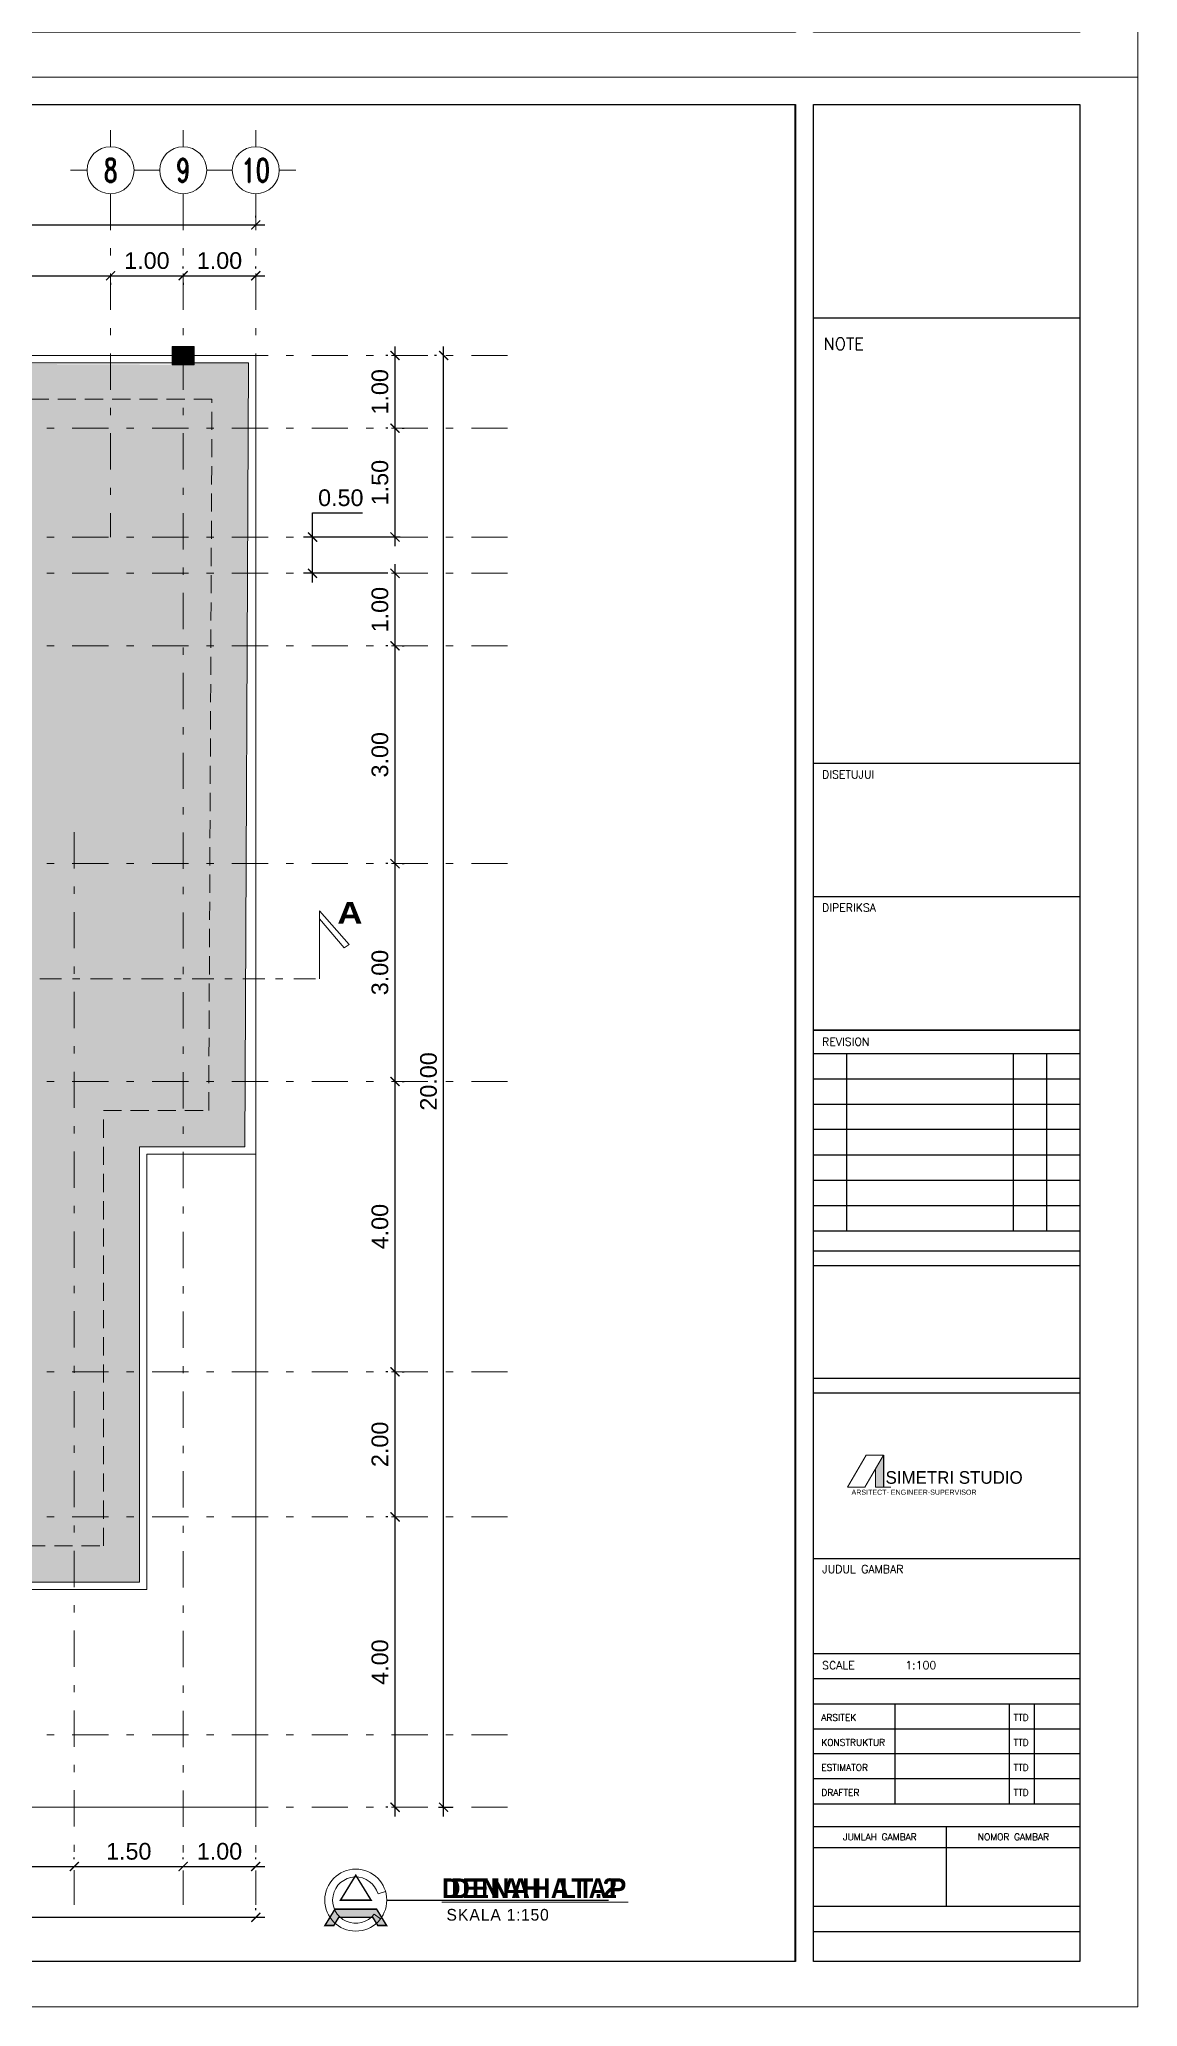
# Model space of a CAD drawing. Header units: millimetres. Extents: x -667 to -468, y -723 to -475.
# Drawn here: x -644.13 to -629, y -581.6 to -554.5 of the extents above; entities that cross this region are included whole.
import ezdxf
from ezdxf.enums import TextEntityAlignment as Align

# ---------------------------------------------------------------- set-up
doc = ezdxf.new("R2010")
doc.units = ezdxf.units.MM
for name, pattern in [('CENTER', [2, 1.25, -0.25, 0.25, -0.25]), ('DASHDOT', [1, 0.5, -0.25, 0, -0.25]), ('HIDDEN', [0.375, 0.25, -0.125])]:
    doc.linetypes.add(name, pattern=pattern)
doc.layers.get('0').update_dxf_attribs({"lineweight": 9})
doc.layers.get('Defpoints').update_dxf_attribs({"lineweight": 0})
for name, color, linetype, lineweight in [('COLUMN', 11, 'Continuous', 9), ('dinding', 36, 'Continuous', 9), ('GRID', 250, 'CENTER', 0), ('NOT-AS1', 2, 'Continuous', 5), ('NOT-AS2', 5, 'Continuous', 5), ('NOTASI', 250, 'Continuous', 5), ('TEXT1', 5, 'Continuous', 5)]:
    doc.layers.add(name, color=color, linetype=linetype, lineweight=lineweight)
doc.layers.add('KOP', color=1, linetype='Continuous')
doc.styles.add('ROMANS', font='romans.shx')
doc.styles.add('ROMS', font='romans.shx', dxfattribs={"width": 0.9, "height": 16})
doc.styles.get("Standard").update_dxf_attribs({"font": 'arial.ttf'})
doc.styles.add('SUBTITLE-200', font='ROMAND.shx', dxfattribs={"width": 0.7, "height": 600})
doc.dimstyles.new('Copy of 1-100', dxfattribs={"dimtxt": 0.23, "dimasz": 0.125, "dimexe": 0.125, "dimexo": 0.1, "dimgap": 0.09, "dimtad": 1, "dimtoh": 1, "dimzin": 0, "dimdsep": 46, "dimtxsty": 'Standard', "dimblk": 'ARCHTICK', "dimcen": 0.09, "dimdle": 0.125, "dimclrt": 2, "dimadec": 0, "dimazin": 0, "dimtfac": 1, "dimtofl": 0, "dimtmove": 0, "dimatfit": 3, "dimldrblk": 'ARCHTICK', "dimfxl": 1, "dimtolj": 1, "dimtzin": 0, "dimarcsym": 0})

# ---------------------------------------------------------------- blocks, each defined once
blk = doc.blocks.new('EW2433')
at = {"layer": 'NOTASI', "ltscale": 0.6, "true_color": 0x7f0606}
blk.add_hatch(color=16, dxfattribs=at).paths.add_polyline_path([(501.093, -205.874), (501.035, -205.974), (501.035, -206.109), (501.093, -206.109)])
at = {"ltscale": 0.6}
for p, q in [((500.967, -205.874), (500.83, -206.109)), ((501.093, -205.874), (500.956, -206.109)), ((500.967, -205.874), (501.093, -205.874)), ((501.035, -205.974), (501.035, -206.109)), ((500.83, -206.109), (500.956, -206.109)), ((501.035, -206.109), (501.148, -206.109)), ((501.064, -206.109), (501.093, -206.109))]:
    blk.add_line(p, q, dxfattribs=at)
at = {"lineweight": 30, "ltscale": 0.6}
blk.add_line((501.093, -205.874), (501.093, -206.109), dxfattribs=at)
at = {"layer": 'Defpoints'}
for p, q in [((482.796, -195.749), (482.796, -209.927)), ((502.962, -195.749), (482.796, -195.749)), ((502.962, -209.927), (502.962, -195.749)), ((482.796, -209.927), (502.962, -209.927))]:
    blk.add_line(p, q, dxfattribs=at)
at = {"layer": 'KOP', "color": 11, "ltscale": 0.1}
for p, q in [((483.021, -209.596), (483.021, -195.95)), ((483.021, -195.95), (500.447, -195.95)), ((483.024, -195.952), (483.024, -209.593)), ((500.444, -195.952), (483.024, -195.952)), ((500.444, -209.593), (500.444, -195.952)), ((500.447, -195.95), (500.447, -209.596)), ((500.447, -209.596), (483.021, -209.596)), ((483.024, -209.593), (500.444, -209.593))]:
    blk.add_line(p, q, dxfattribs=at)
at = {"layer": 'KOP', "ltscale": 0.1}
blk.add_line((500.579, -195.95), (502.538, -195.95), dxfattribs=at)
at = {"layer": 'KOP', "linetype": 'Continuous'}
for p, q in [((500.579, -209.596), (500.579, -195.95)), ((500.579, -195.95), (502.538, -195.95)), ((502.538, -195.95), (502.538, -209.596)), ((500.579, -205.311), (500.579, -204.481)), ((500.579, -204.481), (502.538, -204.481)), ((502.538, -204.481), (502.538, -205.311)), ((502.538, -205.311), (500.579, -205.311)), ((500.579, -209.191), (500.579, -208.602)), ((500.579, -208.602), (502.538, -208.602)), ((502.538, -208.602), (502.538, -209.191)), ((502.538, -209.191), (500.579, -209.191)), ((500.579, -209.596), (500.579, -209.374)), ((500.579, -209.374), (502.538, -209.374)), ((502.538, -209.374), (502.538, -209.596)), ((502.538, -209.596), (500.579, -209.596)), ((502.538, -209.596), (500.579, -209.596))]:
    blk.add_line(p, q, dxfattribs=at)
at = {"layer": 'KOP', "color": 1, "ltscale": 0.1}
for p, q in [((502.538, -197.521), (500.579, -197.521)), ((502.538, -200.793), (500.579, -200.793)), ((502.538, -201.772), (500.579, -201.772)), ((502.538, -202.751), (500.579, -202.751)), ((502.538, -205.419), (500.579, -205.419)), ((502.538, -206.636), (500.579, -206.636)), ((502.538, -207.335), (500.579, -207.335))]:
    blk.add_line(p, q, dxfattribs=at)
at = {"layer": 'KOP', "color": 1, "linetype": 'Continuous', "ltscale": 0.01}
blk.add_line((500.579, -202.751), (502.538, -202.751), dxfattribs=at)
at = {"layer": 'KOP', "color": 4, "ltscale": 0.1}
for p, q in [((502.538, -202.925), (500.579, -202.925)), ((500.824, -204.228), (500.824, -202.925)), ((502.048, -202.925), (502.048, -204.228)), ((502.293, -202.925), (502.293, -204.228)), ((502.538, -203.111), (500.579, -203.111)), ((502.538, -203.297), (500.579, -203.297)), ((502.538, -203.483), (500.579, -203.483)), ((502.538, -203.67), (500.579, -203.67)), ((502.538, -203.856), (500.579, -203.856)), ((502.538, -204.042), (500.579, -204.042)), ((502.538, -204.228), (500.579, -204.228))]:
    blk.add_line(p, q, dxfattribs=at)
at = {"layer": 'KOP', "linetype": 'Continuous', "ltscale": 0.01}
blk.add_line((500.579, -204.373), (502.538, -204.373), dxfattribs=at)
at = {"layer": 'KOP', "color": 1, "linetype": 'Continuous'}
blk.add_line((502.538, -207.519), (500.579, -207.519), dxfattribs=at)
at = {"layer": 'KOP', "color": 3, "ltscale": 0.1}
for p, q in [((502.538, -207.703), (500.579, -207.703)), ((501.18, -208.438), (501.18, -207.703)), ((502.021, -208.438), (502.021, -207.703)), ((502.204, -208.438), (502.204, -207.703)), ((502.538, -207.887), (500.579, -207.887)), ((502.538, -208.07), (500.579, -208.07)), ((502.538, -208.254), (500.579, -208.254)), ((502.538, -208.438), (500.579, -208.438)), ((502.538, -208.438), (500.579, -208.438)), ((501.558, -209.191), (501.558, -208.602)), ((502.538, -208.761), (500.579, -208.761))]:
    blk.add_line(p, q, dxfattribs=at)
at = {"ltscale": 0.6, "attachment_point": 1}
for s, width, insert, char_height in [('{\\fBankGothic Lt BT|b0|i0|c0|p34;ARSITECT- ENGINEER-SUPERVISOR}', 2.64756, (500.859, -206.128), 0.03767), ('{\\fDroid|b0|i0|c0|p34;SIMETRI STUDIO}', 1.64667, (501.109, -205.992), 0.09291)]:
    blk.add_mtext_dynamic_manual_height_columns(s, width=width, gutter_width=1, heights=[0], dxfattribs=dict(at, insert=insert, char_height=char_height))
at = {"layer": 'KOP', "color": 1, "linetype": 'Continuous', "width": 1}
for s, height, style, p in [('NOTE', 0.0882, 'ROMANS', (500.652, -197.753)), ('DISETUJUI', 0.0588, 'ROMS', (500.643, -200.902)), ('DIPERIKSA', 0.0588, 'ROMS', (500.643, -201.881)), ('REVISION', 0.0588, 'ROMS', (500.643, -202.866)), ('JUDUL GAMBAR', 0.05879, 'ROMS', (500.643, -206.741)), ('SCALE', 0.0588, 'ROMS', (500.643, -207.448)), ('1:100', 0.0588, 'ROMS', (501.255, -207.447)), ('ARSITEK', 0.049, 'ROMS', (500.636, -207.827)), ('TTD', 0.049, 'ROMS', (502.05, -207.827)), ('KONSTRUKTUR', 0.04899, 'ROMS', (500.636, -208.01)), ('TTD', 0.049, 'ROMS', (502.05, -208.01)), ('ESTIMATOR', 0.049, 'ROMS', (500.636, -208.194)), ('TTD', 0.049, 'ROMS', (502.05, -208.194)), ('DRAFTER', 0.049, 'ROMS', (500.636, -208.378)), ('TTD', 0.049, 'ROMS', (502.05, -208.378))]:
    blk.add_text(s, height=height, dxfattribs=dict(at, style=style)).set_placement(p)
at = {"layer": 'KOP', "color": 1, "linetype": 'Continuous', "style": 'ROMANS', "width": 1}
for s, p in [('JUMLAH GAMBAR', (501.067, -208.68)), ('NOMOR GAMBAR', (502.049, -208.68))]:
    blk.add_text(s, height=0.04899, dxfattribs=at).set_placement(p, align=Align.MIDDLE)
blk = doc.blocks.new('FFFF')
at = {"layer": 'NOTASI', "ltscale": 0.01}
h = blk.add_hatch(color=256, dxfattribs=at)
h.paths.add_polyline_path([(-508.37, -250.991), (-508.495, -250.991), (-508.495, -251.141), (-508.37, -251.141)])
h.paths.add_polyline_path([(-508.37, -251.141), (-508.495, -251.141), (-508.495, -251.291), (-508.37, -251.291)])
h.paths.add_polyline_path([(-508.495, -251.141), (-508.62, -251.141), (-508.62, -251.291), (-508.495, -251.291)])
h.paths.add_polyline_path([(-508.495, -250.991), (-508.62, -250.991), (-508.62, -251.141), (-508.495, -251.141)])
at = {"ltscale": 0.01}
for p, q in [((-508.37, -250.991), (-508.62, -250.991)), ((-508.62, -251.141), (-508.37, -251.141)), ((-508.495, -250.991), (-508.495, -251.291))]:
    blk.add_line(p, q, dxfattribs=at)
blk.add_lwpolyline([(-508.62, -250.991), (-508.37, -250.991), (-508.37, -251.291), (-508.62, -251.291)], close=True, dxfattribs=at)
blk = doc.blocks.new('_ArchTick')
at = {"color": 0, "linetype": 'ByBlock', "const_width": 0.15}
blk.add_lwpolyline([(-0.5, -0.5), (0.5, 0.5)], dxfattribs=at)
blk = doc.blocks.new('*D745')
at = {"layer": 'Defpoints', "color": 0}
for p in [(-659.148, -580.369), (-641.148, -580.369), (-641.148, -580.369)]:
    blk.add_point(p, dxfattribs=at)
at = {"layer": 'NOTASI', "color": 0, "lineweight": -2}
for p, q in [((-641.148, -580.269), (-641.148, -580.244)), ((-659.273, -580.369), (-641.023, -580.369)), ((-659.148, -580.469), (-659.148, -580.494))]:
    blk.add_line(p, q, dxfattribs=at)
at = {"layer": 'NOTASI', "color": 0, "lineweight": -2, "xscale": 0.125, "yscale": 0.125, "zscale": 0.125, "rotation": 180}
blk.add_blockref('_ArchTick', (-659.148, -580.369), dxfattribs=at)
at = {"layer": 'NOTASI', "color": 0, "lineweight": -2, "xscale": 0.125, "yscale": 0.125, "zscale": 0.125}
blk.add_blockref('_ArchTick', (-641.148, -580.369), dxfattribs=at)
at = {"layer": 'NOTASI', "color": 2, "insert": (-650.148, -580.161), "char_height": 0.23, "attachment_point": 5}
blk.add_mtext('\\A1;18.00', dxfattribs=at)
blk = doc.blocks.new('*D750')
at = {"layer": 'Defpoints', "color": 0}
for p in [(-647.648, -579.669), (-643.648, -579.669), (-643.648, -579.669)]:
    blk.add_point(p, dxfattribs=at)
at = {"layer": 'NOTASI', "color": 0, "lineweight": -2}
for p, q in [((-647.773, -579.669), (-643.523, -579.669)), ((-647.648, -579.569), (-647.648, -579.544)), ((-643.648, -579.569), (-643.648, -579.544))]:
    blk.add_line(p, q, dxfattribs=at)
at = {"layer": 'NOTASI', "color": 0, "lineweight": -2, "xscale": 0.125, "yscale": 0.125, "zscale": 0.125, "rotation": 180}
blk.add_blockref('_ArchTick', (-647.648, -579.669), dxfattribs=at)
at = {"layer": 'NOTASI', "color": 0, "lineweight": -2, "xscale": 0.125, "yscale": 0.125, "zscale": 0.125}
blk.add_blockref('_ArchTick', (-643.648, -579.669), dxfattribs=at)
at = {"layer": 'NOTASI', "color": 2, "insert": (-645.648, -579.461), "char_height": 0.23, "attachment_point": 5}
blk.add_mtext('\\A1;4.00', dxfattribs=at)
blk = doc.blocks.new('*D751')
at = {"layer": 'Defpoints', "color": 0}
for p in [(-643.648, -579.669), (-642.148, -579.669), (-642.148, -579.669)]:
    blk.add_point(p, dxfattribs=at)
at = {"layer": 'NOTASI', "color": 0, "lineweight": -2}
for p, q in [((-643.773, -579.669), (-642.023, -579.669)), ((-643.648, -579.569), (-643.648, -579.544)), ((-642.148, -579.569), (-642.148, -579.544))]:
    blk.add_line(p, q, dxfattribs=at)
at = {"layer": 'NOTASI', "color": 0, "lineweight": -2, "xscale": 0.125, "yscale": 0.125, "zscale": 0.125, "rotation": 180}
blk.add_blockref('_ArchTick', (-643.648, -579.669), dxfattribs=at)
at = {"layer": 'NOTASI', "color": 0, "lineweight": -2, "xscale": 0.125, "yscale": 0.125, "zscale": 0.125}
blk.add_blockref('_ArchTick', (-642.148, -579.669), dxfattribs=at)
at = {"layer": 'NOTASI', "color": 2, "insert": (-642.898, -579.461), "char_height": 0.23, "attachment_point": 5}
blk.add_mtext('\\A1;1.50', dxfattribs=at)
blk = doc.blocks.new('*D752')
at = {"layer": 'Defpoints', "color": 0}
for p in [(-642.148, -579.669), (-641.148, -579.669), (-641.148, -579.669)]:
    blk.add_point(p, dxfattribs=at)
at = {"layer": 'NOTASI', "color": 0, "lineweight": -2}
for p, q in [((-642.273, -579.669), (-641.023, -579.669)), ((-642.148, -579.569), (-642.148, -579.544)), ((-641.148, -579.569), (-641.148, -579.544))]:
    blk.add_line(p, q, dxfattribs=at)
at = {"layer": 'NOTASI', "color": 0, "lineweight": -2, "xscale": 0.125, "yscale": 0.125, "zscale": 0.125, "rotation": 180}
blk.add_blockref('_ArchTick', (-642.148, -579.669), dxfattribs=at)
at = {"layer": 'NOTASI', "color": 0, "lineweight": -2, "xscale": 0.125, "yscale": 0.125, "zscale": 0.125}
blk.add_blockref('_ArchTick', (-641.148, -579.669), dxfattribs=at)
at = {"layer": 'NOTASI', "color": 2, "insert": (-641.648, -579.461), "char_height": 0.23, "attachment_point": 5}
blk.add_mtext('\\A1;1.00', dxfattribs=at)
blk = doc.blocks.new('GRID')
at = {"layer": 'NOT-AS1', "color": 11}
for points in [[(0, 800), (0, 1365)], [(-800, 0), (-1365, 0)], [(800, 0), (1365, 0)], [(0, -800), (0, -1365)]]:
    blk.add_lwpolyline(points, dxfattribs=at)
blk.add_circle((0, 0), 800, dxfattribs=at)
at = {"layer": 'NOT-AS2', "width": 0.75, "flags": 12}
blk.add_attdef('AS', text='', height=700, dxfattribs=at).set_placement((0, 0), align=Align.MIDDLE_CENTER)
blk = doc.blocks.new('*D763')
at = {"layer": 'Defpoints', "color": 0}
for p in [(-659.148, -557.053), (-641.148, -557.053), (-641.148, -557.053)]:
    blk.add_point(p, dxfattribs=at)
at = {"layer": 'NOTASI', "color": 0, "lineweight": -2}
for p, q in [((-659.148, -556.953), (-659.148, -556.928)), ((-641.148, -556.953), (-641.148, -556.928)), ((-659.273, -557.053), (-641.023, -557.053))]:
    blk.add_line(p, q, dxfattribs=at)
at = {"layer": 'NOTASI', "color": 0, "lineweight": -2, "xscale": 0.125, "yscale": 0.125, "zscale": 0.125, "rotation": 180}
blk.add_blockref('_ArchTick', (-659.148, -557.053), dxfattribs=at)
at = {"layer": 'NOTASI', "color": 0, "lineweight": -2, "xscale": 0.125, "yscale": 0.125, "zscale": 0.125}
blk.add_blockref('_ArchTick', (-641.148, -557.053), dxfattribs=at)
at = {"layer": 'NOTASI', "color": 2, "insert": (-650.148, -556.846), "char_height": 0.23, "attachment_point": 5}
blk.add_mtext('\\A1;18.00', dxfattribs=at)
blk = doc.blocks.new('*D767')
at = {"layer": 'Defpoints', "color": 0}
for p in [(-647.648, -557.753), (-643.148, -557.753), (-643.148, -557.753)]:
    blk.add_point(p, dxfattribs=at)
at = {"layer": 'NOTASI', "color": 0, "lineweight": -2}
for p, q in [((-647.773, -557.753), (-643.023, -557.753)), ((-647.648, -557.853), (-647.648, -557.878)), ((-643.148, -557.853), (-643.148, -557.878))]:
    blk.add_line(p, q, dxfattribs=at)
at = {"layer": 'NOTASI', "color": 0, "lineweight": -2, "xscale": 0.125, "yscale": 0.125, "zscale": 0.125, "rotation": 180}
blk.add_blockref('_ArchTick', (-647.648, -557.753), dxfattribs=at)
at = {"layer": 'NOTASI', "color": 0, "lineweight": -2, "xscale": 0.125, "yscale": 0.125, "zscale": 0.125}
blk.add_blockref('_ArchTick', (-643.148, -557.753), dxfattribs=at)
at = {"layer": 'NOTASI', "color": 2, "insert": (-645.398, -557.546), "char_height": 0.23, "attachment_point": 5}
blk.add_mtext('\\A1;4.50', dxfattribs=at)
blk = doc.blocks.new('*D768')
at = {"layer": 'Defpoints', "color": 0}
for p in [(-643.148, -557.753), (-642.148, -557.753), (-642.148, -557.753)]:
    blk.add_point(p, dxfattribs=at)
at = {"layer": 'NOTASI', "color": 0, "lineweight": -2}
for p, q in [((-643.273, -557.753), (-642.023, -557.753)), ((-643.148, -557.853), (-643.148, -557.878)), ((-642.148, -557.853), (-642.148, -557.878))]:
    blk.add_line(p, q, dxfattribs=at)
at = {"layer": 'NOTASI', "color": 0, "lineweight": -2, "xscale": 0.125, "yscale": 0.125, "zscale": 0.125, "rotation": 180}
blk.add_blockref('_ArchTick', (-643.148, -557.753), dxfattribs=at)
at = {"layer": 'NOTASI', "color": 0, "lineweight": -2, "xscale": 0.125, "yscale": 0.125, "zscale": 0.125}
blk.add_blockref('_ArchTick', (-642.148, -557.753), dxfattribs=at)
at = {"layer": 'NOTASI', "color": 2, "insert": (-642.648, -557.546), "char_height": 0.23, "attachment_point": 5}
blk.add_mtext('\\A1;1.00', dxfattribs=at)
blk = doc.blocks.new('*D769')
at = {"layer": 'Defpoints', "color": 0}
for p in [(-642.148, -557.753), (-641.148, -557.753), (-641.148, -557.753)]:
    blk.add_point(p, dxfattribs=at)
at = {"layer": 'NOTASI', "color": 0, "lineweight": -2}
for p, q in [((-642.273, -557.753), (-641.023, -557.753)), ((-642.148, -557.653), (-642.148, -557.628)), ((-641.148, -557.653), (-641.148, -557.628))]:
    blk.add_line(p, q, dxfattribs=at)
at = {"layer": 'NOTASI', "color": 0, "lineweight": -2, "xscale": 0.125, "yscale": 0.125, "zscale": 0.125, "rotation": 180}
blk.add_blockref('_ArchTick', (-642.148, -557.753), dxfattribs=at)
at = {"layer": 'NOTASI', "color": 0, "lineweight": -2, "xscale": 0.125, "yscale": 0.125, "zscale": 0.125}
blk.add_blockref('_ArchTick', (-641.148, -557.753), dxfattribs=at)
at = {"layer": 'NOTASI', "color": 2, "insert": (-641.648, -557.546), "char_height": 0.23, "attachment_point": 5}
blk.add_mtext('\\A1;1.00', dxfattribs=at)
blk = doc.blocks.new('*D770')
at = {"layer": 'Defpoints', "color": 0}
for p in [(-639.229, -574.853), (-639.229, -574.853), (-639.229, -578.853)]:
    blk.add_point(p, dxfattribs=at)
at = {"layer": 'NOTASI', "color": 0, "lineweight": -2}
for p, q in [((-639.329, -574.853), (-639.354, -574.853)), ((-639.229, -578.978), (-639.229, -574.728)), ((-639.329, -578.853), (-639.354, -578.853))]:
    blk.add_line(p, q, dxfattribs=at)
at = {"layer": 'NOTASI', "color": 0, "lineweight": -2, "xscale": 0.125, "yscale": 0.125, "zscale": 0.125}
for p, rotation in [((-639.229, -574.853), 90), ((-639.229, -578.853), 270)]:
    blk.add_blockref('_ArchTick', p, dxfattribs=dict(at, rotation=rotation))
at = {"layer": 'NOTASI', "color": 2, "insert": (-639.436, -576.853), "char_height": 0.23, "attachment_point": 5, "rotation": 90}
blk.add_mtext('\\A1;4.00', dxfattribs=at)
blk = doc.blocks.new('*D771')
at = {"layer": 'Defpoints', "color": 0}
for p in [(-639.229, -572.853), (-639.229, -572.853), (-639.229, -574.853)]:
    blk.add_point(p, dxfattribs=at)
at = {"layer": 'NOTASI', "color": 0, "lineweight": -2}
for p, q in [((-639.329, -572.853), (-639.354, -572.853)), ((-639.229, -574.978), (-639.229, -572.728)), ((-639.329, -574.853), (-639.354, -574.853))]:
    blk.add_line(p, q, dxfattribs=at)
at = {"layer": 'NOTASI', "color": 0, "lineweight": -2, "xscale": 0.125, "yscale": 0.125, "zscale": 0.125}
for p, rotation in [((-639.229, -572.853), 90), ((-639.229, -574.853), 270)]:
    blk.add_blockref('_ArchTick', p, dxfattribs=dict(at, rotation=rotation))
at = {"layer": 'NOTASI', "color": 2, "insert": (-639.436, -573.853), "char_height": 0.23, "attachment_point": 5, "rotation": 90}
blk.add_mtext('\\A1;2.00', dxfattribs=at)
blk = doc.blocks.new('*D772')
at = {"layer": 'Defpoints', "color": 0}
for p in [(-639.229, -568.853), (-639.229, -568.853), (-639.229, -572.853)]:
    blk.add_point(p, dxfattribs=at)
at = {"layer": 'NOTASI', "color": 0, "lineweight": -2}
for p, q in [((-639.229, -572.978), (-639.229, -568.728)), ((-639.129, -568.853), (-639.104, -568.853)), ((-639.129, -572.853), (-639.104, -572.853))]:
    blk.add_line(p, q, dxfattribs=at)
at = {"layer": 'NOTASI', "color": 0, "lineweight": -2, "xscale": 0.125, "yscale": 0.125, "zscale": 0.125}
for p, rotation in [((-639.229, -568.853), 90), ((-639.229, -572.853), 270)]:
    blk.add_blockref('_ArchTick', p, dxfattribs=dict(at, rotation=rotation))
at = {"layer": 'NOTASI', "color": 2, "insert": (-639.436, -570.853), "char_height": 0.23, "attachment_point": 5, "rotation": 90}
blk.add_mtext('\\A1;4.00', dxfattribs=at)
blk = doc.blocks.new('*D773')
at = {"layer": 'Defpoints', "color": 0}
for p in [(-639.229, -565.853), (-639.229, -565.853), (-639.229, -568.853)]:
    blk.add_point(p, dxfattribs=at)
at = {"layer": 'NOTASI', "color": 0, "lineweight": -2}
for p, q in [((-639.229, -568.978), (-639.229, -565.728)), ((-639.129, -565.853), (-639.104, -565.853)), ((-639.129, -568.853), (-639.104, -568.853))]:
    blk.add_line(p, q, dxfattribs=at)
at = {"layer": 'NOTASI', "color": 0, "lineweight": -2, "xscale": 0.125, "yscale": 0.125, "zscale": 0.125}
for p, rotation in [((-639.229, -565.853), 90), ((-639.229, -568.853), 270)]:
    blk.add_blockref('_ArchTick', p, dxfattribs=dict(at, rotation=rotation))
at = {"layer": 'NOTASI', "color": 2, "insert": (-639.436, -567.353), "char_height": 0.23, "attachment_point": 5, "rotation": 90}
blk.add_mtext('\\A1;3.00', dxfattribs=at)
blk = doc.blocks.new('*D774')
at = {"layer": 'Defpoints', "color": 0}
for p in [(-639.229, -562.853), (-639.229, -562.853), (-639.229, -565.853)]:
    blk.add_point(p, dxfattribs=at)
at = {"layer": 'NOTASI', "color": 0, "lineweight": -2}
for p, q in [((-639.229, -565.978), (-639.229, -562.728)), ((-639.129, -562.853), (-639.104, -562.853)), ((-639.329, -565.853), (-639.354, -565.853))]:
    blk.add_line(p, q, dxfattribs=at)
at = {"layer": 'NOTASI', "color": 0, "lineweight": -2, "xscale": 0.125, "yscale": 0.125, "zscale": 0.125}
for p, rotation in [((-639.229, -562.853), 90), ((-639.229, -565.853), 270)]:
    blk.add_blockref('_ArchTick', p, dxfattribs=dict(at, rotation=rotation))
at = {"layer": 'NOTASI', "color": 2, "insert": (-639.436, -564.353), "char_height": 0.23, "attachment_point": 5, "rotation": 90}
blk.add_mtext('\\A1;3.00', dxfattribs=at)
blk = doc.blocks.new('*D775')
at = {"layer": 'Defpoints', "color": 0}
for p in [(-639.229, -561.853), (-639.229, -561.853), (-639.229, -562.853)]:
    blk.add_point(p, dxfattribs=at)
at = {"layer": 'NOTASI', "color": 0, "lineweight": -2}
for p, q in [((-639.229, -562.978), (-639.229, -561.728)), ((-639.329, -561.853), (-639.354, -561.853)), ((-639.329, -562.853), (-639.354, -562.853))]:
    blk.add_line(p, q, dxfattribs=at)
at = {"layer": 'NOTASI', "color": 0, "lineweight": -2, "xscale": 0.125, "yscale": 0.125, "zscale": 0.125}
for p, rotation in [((-639.229, -561.853), 90), ((-639.229, -562.853), 270)]:
    blk.add_blockref('_ArchTick', p, dxfattribs=dict(at, rotation=rotation))
at = {"layer": 'NOTASI', "color": 2, "insert": (-639.436, -562.353), "char_height": 0.23, "attachment_point": 5, "rotation": 90}
blk.add_mtext('\\A1;1.00', dxfattribs=at)
blk = doc.blocks.new('*D776')
at = {"layer": 'Defpoints', "color": 0}
for p in [(-639.229, -559.853), (-639.229, -559.853), (-639.229, -561.353)]:
    blk.add_point(p, dxfattribs=at)
at = {"layer": 'NOTASI', "color": 0, "lineweight": -2}
for p, q in [((-639.329, -559.853), (-639.354, -559.853)), ((-639.229, -561.478), (-639.229, -559.728)), ((-639.329, -561.353), (-639.354, -561.353))]:
    blk.add_line(p, q, dxfattribs=at)
at = {"layer": 'NOTASI', "color": 0, "lineweight": -2, "xscale": 0.125, "yscale": 0.125, "zscale": 0.125}
for p, rotation in [((-639.229, -559.853), 90), ((-639.229, -561.353), 270)]:
    blk.add_blockref('_ArchTick', p, dxfattribs=dict(at, rotation=rotation))
at = {"layer": 'NOTASI', "color": 2, "insert": (-639.436, -560.603), "char_height": 0.23, "attachment_point": 5, "rotation": 90}
blk.add_mtext('\\A1;1.50', dxfattribs=at)
blk = doc.blocks.new('*D777')
at = {"layer": 'Defpoints', "color": 0}
for p in [(-639.229, -558.853), (-639.229, -558.853), (-639.229, -559.853)]:
    blk.add_point(p, dxfattribs=at)
at = {"layer": 'NOTASI', "color": 0, "lineweight": -2}
for p, q in [((-639.329, -558.853), (-639.354, -558.853)), ((-639.229, -559.978), (-639.229, -558.728)), ((-639.129, -559.853), (-639.104, -559.853))]:
    blk.add_line(p, q, dxfattribs=at)
at = {"layer": 'NOTASI', "color": 0, "lineweight": -2, "xscale": 0.125, "yscale": 0.125, "zscale": 0.125}
for p, rotation in [((-639.229, -558.853), 90), ((-639.229, -559.853), 270)]:
    blk.add_blockref('_ArchTick', p, dxfattribs=dict(at, rotation=rotation))
at = {"layer": 'NOTASI', "color": 2, "insert": (-639.436, -559.353), "char_height": 0.23, "attachment_point": 5, "rotation": 90}
blk.add_mtext('\\A1;1.00', dxfattribs=at)
blk = doc.blocks.new('*D778')
at = {"layer": 'Defpoints', "color": 0}
for p in [(-638.559, -558.853), (-638.559, -558.853), (-638.729, -578.853)]:
    blk.add_point(p, dxfattribs=at)
at = {"layer": 'NOTASI', "color": 0, "lineweight": -2}
for p, q in [((-638.659, -558.853), (-638.684, -558.853)), ((-638.559, -578.978), (-638.559, -558.728)), ((-638.629, -578.853), (-638.434, -578.853))]:
    blk.add_line(p, q, dxfattribs=at)
at = {"layer": 'NOTASI', "color": 0, "lineweight": -2, "xscale": 0.125, "yscale": 0.125, "zscale": 0.125}
for p, rotation in [((-638.559, -558.853), 90), ((-638.559, -578.853), 270)]:
    blk.add_blockref('_ArchTick', p, dxfattribs=dict(at, rotation=rotation))
at = {"layer": 'NOTASI', "color": 2, "insert": (-638.767, -568.853), "char_height": 0.23, "attachment_point": 5, "rotation": 90}
blk.add_mtext('\\A1;20.00', dxfattribs=at)
blk = doc.blocks.new('*D780')
at = {"layer": 'Defpoints', "color": 0}
for p in [(-659.148, -580.369), (-641.148, -580.369), (-641.148, -580.369)]:
    blk.add_point(p, dxfattribs=at)
at = {"layer": 'NOTASI', "color": 0, "lineweight": -2}
for p, q in [((-641.148, -580.269), (-641.148, -580.244)), ((-659.273, -580.369), (-641.023, -580.369)), ((-659.148, -580.469), (-659.148, -580.494))]:
    blk.add_line(p, q, dxfattribs=at)
at = {"layer": 'NOTASI', "color": 0, "lineweight": -2, "xscale": 0.125, "yscale": 0.125, "zscale": 0.125, "rotation": 180}
blk.add_blockref('_ArchTick', (-659.148, -580.369), dxfattribs=at)
at = {"layer": 'NOTASI', "color": 0, "lineweight": -2, "xscale": 0.125, "yscale": 0.125, "zscale": 0.125}
blk.add_blockref('_ArchTick', (-641.148, -580.369), dxfattribs=at)
at = {"layer": 'NOTASI', "color": 2, "insert": (-650.148, -580.161), "char_height": 0.23, "attachment_point": 5}
blk.add_mtext('\\A1;18.00', dxfattribs=at)
blk = doc.blocks.new('*D785')
at = {"layer": 'Defpoints', "color": 0}
for p in [(-647.648, -579.669), (-643.648, -579.669), (-643.648, -579.669)]:
    blk.add_point(p, dxfattribs=at)
at = {"layer": 'NOTASI', "color": 0, "lineweight": -2}
for p, q in [((-647.773, -579.669), (-643.523, -579.669)), ((-647.648, -579.569), (-647.648, -579.544)), ((-643.648, -579.569), (-643.648, -579.544))]:
    blk.add_line(p, q, dxfattribs=at)
at = {"layer": 'NOTASI', "color": 0, "lineweight": -2, "xscale": 0.125, "yscale": 0.125, "zscale": 0.125, "rotation": 180}
blk.add_blockref('_ArchTick', (-647.648, -579.669), dxfattribs=at)
at = {"layer": 'NOTASI', "color": 0, "lineweight": -2, "xscale": 0.125, "yscale": 0.125, "zscale": 0.125}
blk.add_blockref('_ArchTick', (-643.648, -579.669), dxfattribs=at)
at = {"layer": 'NOTASI', "color": 2, "insert": (-645.648, -579.461), "char_height": 0.23, "attachment_point": 5}
blk.add_mtext('\\A1;4.00', dxfattribs=at)
blk = doc.blocks.new('*D786')
at = {"layer": 'Defpoints', "color": 0}
for p in [(-643.648, -579.669), (-642.148, -579.669), (-642.148, -579.669)]:
    blk.add_point(p, dxfattribs=at)
at = {"layer": 'NOTASI', "color": 0, "lineweight": -2}
for p, q in [((-643.773, -579.669), (-642.023, -579.669)), ((-643.648, -579.569), (-643.648, -579.544)), ((-642.148, -579.569), (-642.148, -579.544))]:
    blk.add_line(p, q, dxfattribs=at)
at = {"layer": 'NOTASI', "color": 0, "lineweight": -2, "xscale": 0.125, "yscale": 0.125, "zscale": 0.125, "rotation": 180}
blk.add_blockref('_ArchTick', (-643.648, -579.669), dxfattribs=at)
at = {"layer": 'NOTASI', "color": 0, "lineweight": -2, "xscale": 0.125, "yscale": 0.125, "zscale": 0.125}
blk.add_blockref('_ArchTick', (-642.148, -579.669), dxfattribs=at)
at = {"layer": 'NOTASI', "color": 2, "insert": (-642.898, -579.461), "char_height": 0.23, "attachment_point": 5}
blk.add_mtext('\\A1;1.50', dxfattribs=at)
blk = doc.blocks.new('*D787')
at = {"layer": 'Defpoints', "color": 0}
for p in [(-642.148, -579.669), (-641.148, -579.669), (-641.148, -579.669)]:
    blk.add_point(p, dxfattribs=at)
at = {"layer": 'NOTASI', "color": 0, "lineweight": -2}
for p, q in [((-642.273, -579.669), (-641.023, -579.669)), ((-642.148, -579.569), (-642.148, -579.544)), ((-641.148, -579.569), (-641.148, -579.544))]:
    blk.add_line(p, q, dxfattribs=at)
at = {"layer": 'NOTASI', "color": 0, "lineweight": -2, "xscale": 0.125, "yscale": 0.125, "zscale": 0.125, "rotation": 180}
blk.add_blockref('_ArchTick', (-642.148, -579.669), dxfattribs=at)
at = {"layer": 'NOTASI', "color": 0, "lineweight": -2, "xscale": 0.125, "yscale": 0.125, "zscale": 0.125}
blk.add_blockref('_ArchTick', (-641.148, -579.669), dxfattribs=at)
at = {"layer": 'NOTASI', "color": 2, "insert": (-641.648, -579.461), "char_height": 0.23, "attachment_point": 5}
blk.add_mtext('\\A1;1.00', dxfattribs=at)
blk = doc.blocks.new('*D753')
at = {"layer": 'Defpoints', "color": 0}
for p in [(-640.365, -561.353), (-639.056, -561.353), (-639.229, -561.853)]:
    blk.add_point(p, dxfattribs=at)
at = {"layer": 'NOTASI', "color": 0, "lineweight": -2}
for p, q in [((-640.365, -561.353), (-640.365, -561.021)), ((-640.365, -561.021), (-639.678, -561.021)), ((-639.156, -561.353), (-640.49, -561.353)), ((-640.365, -561.978), (-640.365, -561.353)), ((-639.329, -561.853), (-640.49, -561.853))]:
    blk.add_line(p, q, dxfattribs=at)
at = {"layer": 'NOTASI', "color": 0, "lineweight": -2, "xscale": 0.125, "yscale": 0.125, "zscale": 0.125}
for p, rotation in [((-640.365, -561.353), 90), ((-640.365, -561.853), 270)]:
    blk.add_blockref('_ArchTick', p, dxfattribs=dict(at, rotation=rotation))
at = {"layer": 'NOTASI', "color": 2, "insert": (-639.976, -560.813), "char_height": 0.23, "attachment_point": 5}
blk.add_mtext('\\A1;0.50', dxfattribs=at)

msp = doc.modelspace()

# ---------------------------------------------------------------- hatches: boundary and pattern name
msp.add_hatch(color=256).paths.add_polyline_path([(-639.535, -580.37), (-639.466, -580.482), (-639.345, -580.482), (-639.483, -580.256), (-640.056, -580.256), (-640.195, -580.482), (-640.073, -580.482), (-640.005, -580.37)])
msp.add_hatch(color=256).paths.add_polyline_path([(-639.535, -580.37), (-639.466, -580.482), (-639.345, -580.482), (-639.483, -580.256), (-640.056, -580.256), (-640.195, -580.482), (-640.073, -580.482), (-640.005, -580.37)])
at = {"layer": 'NOTASI'}
h = msp.add_hatch(dxfattribs=at)
h.set_pattern_fill('AR-CONC', color=256, scale=0.005, style=0)
h.set_pattern_definition([(50, (0, 0), (0.91092334, -0.0796954), [0.09525, -1.04775]), (355, (0, 0), (-0.1762141, 0.9552832), [0.0762, -0.8382]), (100.451, (0.0759, -0.0066), (0.7347125, 0.8755834), [0.08095, -0.89045]), (46.1842, (0, 0.254), (1.3553952, -0.2102116), [0.142875, -1.571625]), (96.6356, (0.113, 0.2365), (1.1870212, 1.2371278), [0.121425, -1.335675]), (351.184, (0, 0.254), (1.187023, 1.2371256), [0.1143, -1.2573]), (21, (0.127, 0.1905), (0.7580744, -0.5113276), [0.09525, -1.04775]), (326, (0.127, 0.1905), (0.3090101, 0.9209398), [0.0762, -0.8382]), (71.4514, (0.1902, 0.1479), (1.06708245, 0.4096143), [0.08095, -0.89045]), (37.5, (0, 0), (0.01544302, 0.4227752), [0, -0.82804, 0, -0.8509, 0, -0.841375]), (7.5, (0, 0), (0.33409831, 0.50090287), [0, -0.48514, 0, -0.80899, 0, -0.320675]), (327.5, (-0.2832, 0), (0.67795298, -0.02864372), [0, -0.3175, 0, -0.9906, 0, -1.31445]), (317.5, (-0.4102, 0), (0.7406459, 0.12713246), [0, -0.41275, 0, -0.65786, 0, -0.93345])])
h.paths.add_polyline_path([(-641.751, -559.453), (-647.448, -559.453, -0.414214), (-646.848, -560.053, -1), (-648.048, -560.053), (-648.048, -561.553, -1), (-646.848, -561.553, -1), (-648.048, -561.553), (-648.048, -562.453), (-650.001, -562.453), (-650.001, -567.439), (-647.759, -567.439), (-647.768, -567.365), (-647.712, -566.94), (-647.548, -566.545), (-647.288, -566.205), (-646.948, -565.944), (-646.552, -565.78), (-646.128, -565.724), (-645.703, -565.78), (-645.307, -565.944), (-644.967, -566.205), (-644.707, -566.545), (-644.543, -566.94), (-644.487, -567.365), (-644.497, -567.439), (-641.788, -567.439)], flags=17)
h.paths.add_polyline_path([(-643.248, -569.253), (-641.796, -569.253), (-641.788, -567.439), (-644.497, -567.439), (-644.543, -567.79), (-644.707, -568.185), (-644.967, -568.525), (-645.307, -568.786), (-645.703, -568.95), (-646.128, -569.006), (-646.552, -568.95), (-646.948, -568.786), (-647.288, -568.525), (-647.548, -568.185), (-647.712, -567.79), (-647.759, -567.439), (-650.001, -567.439), (-650.001, -568.718), (-649.832, -568.74), (-649.305, -568.959), (-648.851, -569.306), (-648.504, -569.759), (-648.285, -570.287), (-648.211, -570.853), (-648.285, -571.419), (-648.504, -571.947), (-648.851, -572.4), (-649.305, -572.748), (-649.832, -572.966), (-650.001, -572.988), (-650.001, -573.253), (-648.048, -573.253), (-648.048, -575.253), (-643.248, -575.253)], flags=17)
h.paths.add_polyline_path([(-652.293, -569.759), (-651.945, -569.306), (-651.492, -568.959), (-650.964, -568.74), (-650.398, -568.666), (-650.001, -568.718), (-650.001, -567.439), (-658.548, -567.439), (-658.548, -573.253), (-650.001, -573.253), (-650.001, -572.988), (-650.398, -573.041), (-650.964, -572.966), (-651.492, -572.748), (-651.945, -572.4), (-652.293, -571.947), (-652.511, -571.419), (-652.586, -570.853), (-652.511, -570.287)], flags=17)
h.paths.add_polyline_path([(-650.001, -562.453), (-652.748, -562.453), (-652.748, -561.703), (-658.548, -561.703), (-658.548, -567.439), (-650.001, -567.439)], flags=17)
h.paths.add_polyline_path([(-652.248, -561.203), (-659.048, -561.203), (-659.048, -567.439), (-658.548, -567.439), (-658.548, -561.703), (-652.748, -561.703), (-652.748, -562.453), (-650.001, -562.453), (-650.001, -561.953), (-652.248, -561.953)])
h.paths.add_polyline_path([(-658.548, -567.439), (-659.048, -567.439), (-659.048, -573.753), (-650.001, -573.753), (-650.001, -573.253), (-658.548, -573.253)])
h.paths.add_polyline_path([(-642.748, -569.753), (-641.298, -569.753), (-641.288, -567.439), (-641.788, -567.439), (-641.796, -569.253), (-643.248, -569.253), (-643.248, -575.253), (-648.048, -575.253), (-648.048, -573.253), (-650.001, -573.253), (-650.001, -573.753), (-648.548, -573.753), (-648.548, -575.753), (-642.748, -575.753)])
h.paths.add_polyline_path([(-641.248, -558.953), (-641.998, -558.953), (-641.998, -558.978), (-642.298, -558.978), (-647.498, -558.957), (-647.498, -558.978), (-647.798, -558.978), (-648.548, -558.953), (-648.548, -561.953), (-650.001, -561.953), (-650.001, -562.453), (-648.048, -562.453), (-648.048, -559.453), (-641.751, -559.453), (-641.788, -567.439), (-641.288, -567.439)])

# ---------------------------------------------------------------- linework, layer by layer
at = {"color": 1, "linetype": 'DASHDOT', "lineweight": 20, "ltscale": 0.6}
msp.add_line((-660.224, -567.439), (-640.268, -567.439), dxfattribs=at)
for p, q in [((-639.463, -580.045), (-639.359, -580.015)), ((-639.463, -580.045), (-639.359, -580.015)), ((-639.516, -580.325), (-639.431, -580.391)), ((-639.516, -580.325), (-639.431, -580.391))]:
    msp.add_line(p, q)
at = {"color": 1, "ltscale": 0.6}
msp.add_lwpolyline([(-640.268, -567.439), (-640.268, -566.504), (-639.862, -566.968), (-639.928, -567.013), (-640.268, -566.613)], dxfattribs=at)
msp.add_circle((-639.77, -580.132), 0.427)
msp.add_circle((-639.77, -580.132), 0.427)
msp.add_arc((-639.77, -580.132), 0.319, 15.8129, 322.6169)
msp.add_arc((-639.77, -580.132), 0.319, 15.8129, 322.6169)
at = {"layer": 'dinding'}
for p, q in [((-642.748, -569.753), (-641.298, -569.753)), ((-642.648, -569.853), (-641.148, -569.853))]:
    msp.add_line(p, q, dxfattribs=at)
msp.add_lwpolyline([(-648.648, -558.853), (-648.648, -561.853), (-652.148, -561.853), (-652.148, -561.103), (-659.148, -561.103), (-659.148, -573.853), (-648.648, -573.853), (-648.648, -575.853), (-642.648, -575.853), (-642.648, -569.853), (-641.148, -569.853), (-641.148, -558.853)], close=True, dxfattribs=at)
msp.add_lwpolyline([(-648.548, -558.953), (-648.548, -558.953), (-648.548, -561.953), (-652.248, -561.953), (-652.248, -561.203), (-659.048, -561.203), (-659.048, -573.753), (-648.548, -573.753), (-648.548, -575.753), (-642.748, -575.753), (-642.748, -569.753), (-641.298, -569.753), (-641.248, -558.953), (-648.548, -558.953)], dxfattribs=at)
at = {"layer": 'dinding', "linetype": 'HIDDEN'}
msp.add_lwpolyline([(-648.048, -559.453), (-648.048, -562.453), (-652.748, -562.453), (-652.748, -561.703), (-658.548, -561.703), (-658.548, -573.253), (-648.048, -573.253), (-648.048, -575.253), (-643.248, -575.253), (-643.248, -569.253), (-641.796, -569.253), (-641.751, -559.453)], close=True, dxfattribs=at)
at = {"layer": 'GRID', "linetype": 'DASHDOT', "lineweight": 0}
for p, q in [((-643.148, -556.624), (-643.148, -561.353)), ((-642.148, -556.624), (-642.148, -580.198)), ((-641.148, -556.624), (-641.148, -580.198)), ((-662.377, -558.853), (-637.628, -558.853)), ((-662.377, -559.853), (-637.628, -559.853)), ((-662.377, -561.353), (-637.628, -561.353)), ((-662.377, -561.853), (-637.628, -561.853)), ((-662.377, -562.853), (-637.628, -562.853)), ((-643.648, -565.419), (-643.648, -580.198)), ((-662.377, -565.853), (-637.628, -565.853)), ((-662.377, -568.853), (-637.628, -568.853)), ((-662.377, -572.853), (-637.628, -572.853)), ((-662.377, -574.853), (-637.628, -574.853)), ((-662.377, -577.853), (-637.628, -577.853)), ((-662.377, -578.853), (-637.628, -578.853))]:
    msp.add_line(p, q, dxfattribs=at)
at = {"layer": 'NOTASI', "ltscale": 0.01}
for p, q in [((-659.148, -558.853), (-641.148, -558.853)), ((-641.148, -558.853), (-641.148, -578.853)), ((-641.148, -578.853), (-659.148, -578.853))]:
    msp.add_line(p, q, dxfattribs=at)
at = {"layer": 'NOTASI', "lineweight": 30, "ltscale": 0.6}
msp.add_line((-639.343, -580.132), (-636.289, -580.132), dxfattribs=at)
msp.add_line((-639.343, -580.132), (-636.289, -580.132), dxfattribs=at)
at = {"layer": 'TEXT1', "color": 3, "const_width": 0.0207}
for points in [[(-639.559, -580.132), (-639.77, -579.789), (-639.98, -580.132)], [(-639.559, -580.132), (-639.77, -579.789), (-639.98, -580.132)], [(-639.535, -580.37), (-639.466, -580.482), (-639.345, -580.482), (-639.483, -580.256), (-640.056, -580.256), (-640.195, -580.482), (-640.073, -580.482), (-640.005, -580.37)], [(-639.535, -580.37), (-639.466, -580.482), (-639.345, -580.482), (-639.483, -580.256), (-640.056, -580.256), (-640.195, -580.482), (-640.073, -580.482), (-640.005, -580.37)]]:
    msp.add_lwpolyline(points, close=True, dxfattribs=at)

# ---------------------------------------------------------------- block references
at = {"xscale": 1.875, "yscale": 1.875, "zscale": 1.875}
for p in [(-1572.049, -161.405), (-1572.049, -187.987), (-1572.049, -187.987)]:
    msp.add_blockref('EW2433', p, dxfattribs=at)
at = {"layer": 'COLUMN', "rotation": 270}
msp.add_blockref('FFFF', (-391.007, -1067.349), dxfattribs=at)
at = {"layer": 'NOT-AS2'}
ref = msp.add_blockref('GRID', (-643.148, -556.3), dxfattribs=dict(at, xscale=0.0004050000000825093, yscale=0.0004050000000825093, zscale=0.0004050000000825093))
ref.add_attrib('AS', '8', dxfattribs={"height": 0.324, "style": 'SUBTITLE-200', "width": 0.7, "flags": 12}).set_placement((-643.148, -556.3), align=Align.MIDDLE_CENTER)
ref = msp.add_blockref('GRID', (-642.148, -556.3), dxfattribs=dict(at, xscale=0.0004050000000825093, yscale=0.0004050000000825093, zscale=0.0004050000000825093))
ref.add_attrib('AS', '9', dxfattribs={"height": 0.324, "style": 'SUBTITLE-200', "width": 0.7, "flags": 12}).set_placement((-642.148, -556.3), align=Align.MIDDLE_CENTER)
ref = msp.add_blockref('GRID', (-641.148, -556.3), dxfattribs=dict(at, xscale=0.0004050000000825093, yscale=0.0004050000000825093, zscale=0.0004050000000825093))
ref.add_attrib('AS', '10', dxfattribs={"height": 0.324, "style": 'SUBTITLE-200', "width": 0.7, "flags": 12}).set_placement((-641.148, -556.3), align=Align.MIDDLE_CENTER)

# ---------------------------------------------------------------- texts
at = {"color": 1, "ltscale": 0.6, "insert": (-640.024, -566.381), "char_height": 0.3, "width": 0.88165, "attachment_point": 1}
msp.add_mtext('{\\fArial Black|b0|i0|c0|p34;A}', dxfattribs=at)
at = {"attachment_point": 5}
for s, insert, char_height, width in [('{\\f@Dotum|b1|i0|c0|p34;\\T1.1;\\LDENAH ATAP}', (-637.301, -579.969), 0.27198, 3.63908), ('{\\f@Dotum|b1|i0|c0|p34;\\T1.1;\\LDENAH LT.2}', (-637.301, -579.969), 0.27198, 3.63908), ('{\\fAvantGarde Md BT|b0|i0|c0|p34;\\T1.1;SKALA 1:150}', (-637.809, -580.335), 0.16093, 2.66492), ('{\\fAvantGarde Md BT|b0|i0|c0|p34;\\T1.1;SKALA 1:150}', (-637.809, -580.335), 0.16093, 2.66492)]:
    msp.add_mtext(s, dxfattribs=dict(at, insert=insert, char_height=char_height, width=width))

# ---------------------------------------------------------------- dimensions: what is measured, and where the dimension line sits
at = {"layer": 'NOTASI'}
for base, p1, p2, picture, middle in [((-641.148, -557.053), (-659.148, -557.053), (-641.148, -557.053), '*D763', (-650.148, -556.846)), ((-643.148, -557.753), (-647.648, -557.753), (-643.148, -557.753), '*D767', (-645.398, -557.546)), ((-642.148, -557.753), (-643.148, -557.753), (-642.148, -557.753), '*D768', (-642.648, -557.546)), ((-641.148, -557.753), (-642.148, -557.753), (-641.148, -557.753), '*D769', (-641.648, -557.546)), ((-643.648, -579.669), (-647.648, -579.669), (-643.648, -579.669), '*D750', (-645.648, -579.461)), ((-643.648, -579.669), (-647.648, -579.669), (-643.648, -579.669), '*D785', (-645.648, -579.461)), ((-642.148, -579.669), (-643.648, -579.669), (-642.148, -579.669), '*D751', (-642.898, -579.461)), ((-642.148, -579.669), (-643.648, -579.669), (-642.148, -579.669), '*D786', (-642.898, -579.461)), ((-641.148, -579.669), (-642.148, -579.669), (-641.148, -579.669), '*D752', (-641.648, -579.461)), ((-641.148, -579.669), (-642.148, -579.669), (-641.148, -579.669), '*D787', (-641.648, -579.461)), ((-641.148, -580.369), (-659.148, -580.369), (-641.148, -580.369), '*D745', (-650.148, -580.161)), ((-641.148, -580.369), (-659.148, -580.369), (-641.148, -580.369), '*D780', (-650.148, -580.161))]:
    dim = msp.add_linear_dim(base=base, p1=p1, p2=p2, dimstyle='Copy of 1-100', dxfattribs=at)
    dim.commit()
    dim.dimension.update_dxf_attribs({"geometry": picture, "text_midpoint": middle})
for base, p1, p2, picture, middle in [((-639.229, -558.853), (-639.229, -559.853), (-639.229, -558.853), '*D777', (-639.436, -559.353)), ((-638.559, -558.853), (-638.729, -578.853), (-638.559, -558.853), '*D778', (-638.767, -568.853)), ((-639.229, -559.853), (-639.229, -561.353), (-639.229, -559.853), '*D776', (-639.436, -560.603)), ((-639.229, -561.853), (-639.229, -562.853), (-639.229, -561.853), '*D775', (-639.436, -562.353)), ((-639.229, -562.853), (-639.229, -565.853), (-639.229, -562.853), '*D774', (-639.436, -564.353)), ((-639.229, -565.853), (-639.229, -568.853), (-639.229, -565.853), '*D773', (-639.436, -567.353)), ((-639.229, -568.853), (-639.229, -572.853), (-639.229, -568.853), '*D772', (-639.436, -570.853)), ((-639.229, -572.853), (-639.229, -574.853), (-639.229, -572.853), '*D771', (-639.436, -573.853)), ((-639.229, -574.853), (-639.229, -578.853), (-639.229, -574.853), '*D770', (-639.436, -576.853))]:
    dim = msp.add_linear_dim(base=base, p1=p1, p2=p2, angle=90, dimstyle='Copy of 1-100', dxfattribs=at)
    dim.commit()
    dim.dimension.update_dxf_attribs({"geometry": picture, "text_midpoint": middle})
dim = msp.add_linear_dim(base=(-640.365, -561.353), p1=(-639.229, -561.853), p2=(-639.056, -561.353), angle=90, dimstyle='Copy of 1-100', dxfattribs=at)
dim.commit()
dim.dimension.update_dxf_attribs({"geometry": '*D753', "text_midpoint": (-639.976, -561.021), "dimtype": 160})

doc.saveas('drawing.dxf')
